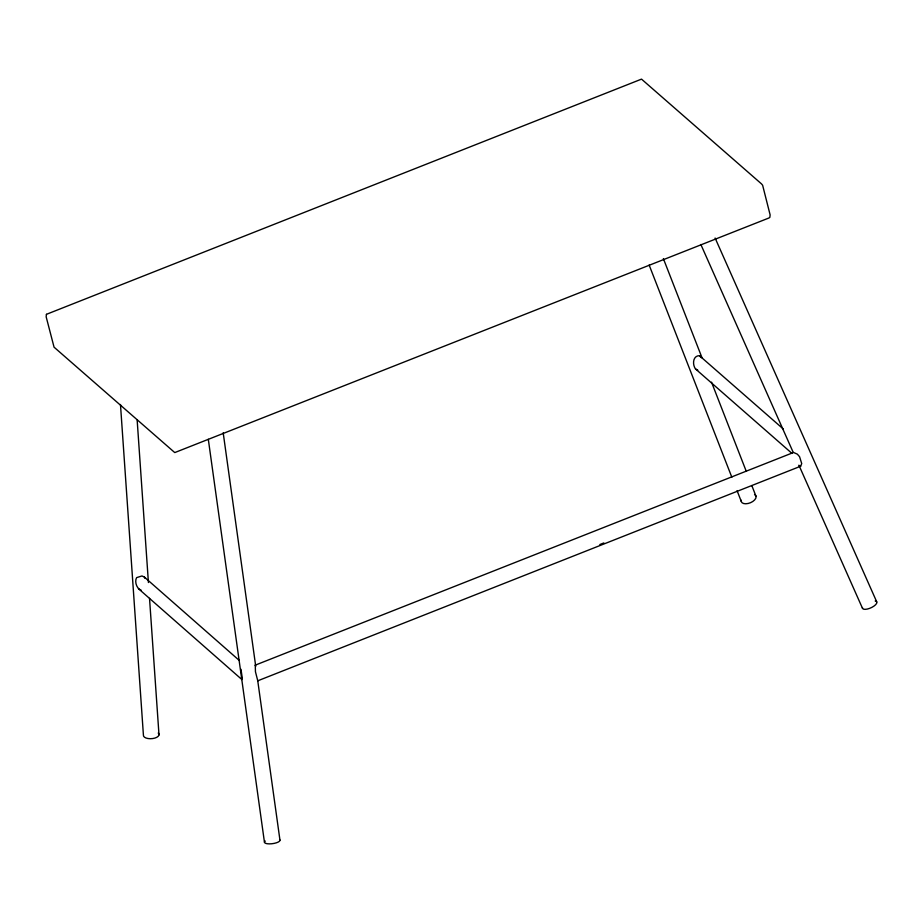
<?xml version="1.0" encoding="UTF-8"?>
<svg xmlns="http://www.w3.org/2000/svg" width="923" height="923" viewBox="0 0 923 923"><rect width="100%" height="100%" fill="white"/><g stroke="black" fill="none" stroke-linecap="round" stroke-linejoin="round"><path stroke-width="1.38" d="M240.984 669.256L242.288 678.209M255.267 665.229L255.452 671.748L257.748 680.759M257.736 680.816L800.645 466.23L801.718 463.577L799.56 456.689L797.357 454.162L793.549 452.478L255.14 665.195M599.835 544.535L603.85 542.943M800.645 466.23L799.33 465.677M697.8 370.146L695.492 368.923C692.273 364.539 692.746 355.736 699.415 355.643L783.189 428.907M141.104 590.12C136.581 588.805 134.354 581.409 136.639 577.613L141.969 575.964L144.346 577.06L239.253 660.418M695.492 368.923L792.015 453.435M138.438 588.678L241.941 679.593M144.346 577.06L144.888 578.26M700.211 356.255L700.742 357.455M715.106 238.042L876.769 601.923M700.857 244.503L793.065 452.051M798.903 465.192L862.52 608.372M663.372 258.625L702.103 357.997M711.529 382.168L746.061 470.799M751.818 485.567L756.006 496.309M649.146 265.051L731.835 477.226M737.073 490.655L741.261 501.397M223.193 432.795L255.74 666.394M257.725 680.643L279.957 840.172M208.31 439.279L264.474 842.387M137.158 420.103L148.418 582.528M149.526 598.335L158.998 734.893M120.475 404.505L143.411 735.089A7.822 3.704 -3.6 0 0 152.664 738.562A7.822 3.704 -3.6 0 0 158.237 733.035M754.541 494.555A7.822 4.269 -21.6 0 1 750.561 502.689A7.822 4.269 -21.6 0 1 741.25 500.231M279.565 839.595A7.822 2.411 -7.7 0 1 271.708 843.76A7.822 2.411 -7.7 0 1 265.259 841.049M875.2 601A7.822 2.977 -24.3 0 1 871.808 607.403A7.822 2.977 -24.3 0 1 862.44 607.565M46.427 314.328L46.162 316.831L54.053 347.163L174.759 452.582L768.882 218.013L769.851 217.367L770.117 214.863L762.629 185.258L761.533 183.919L641.52 79.124L46.427 314.328"/></g></svg>
